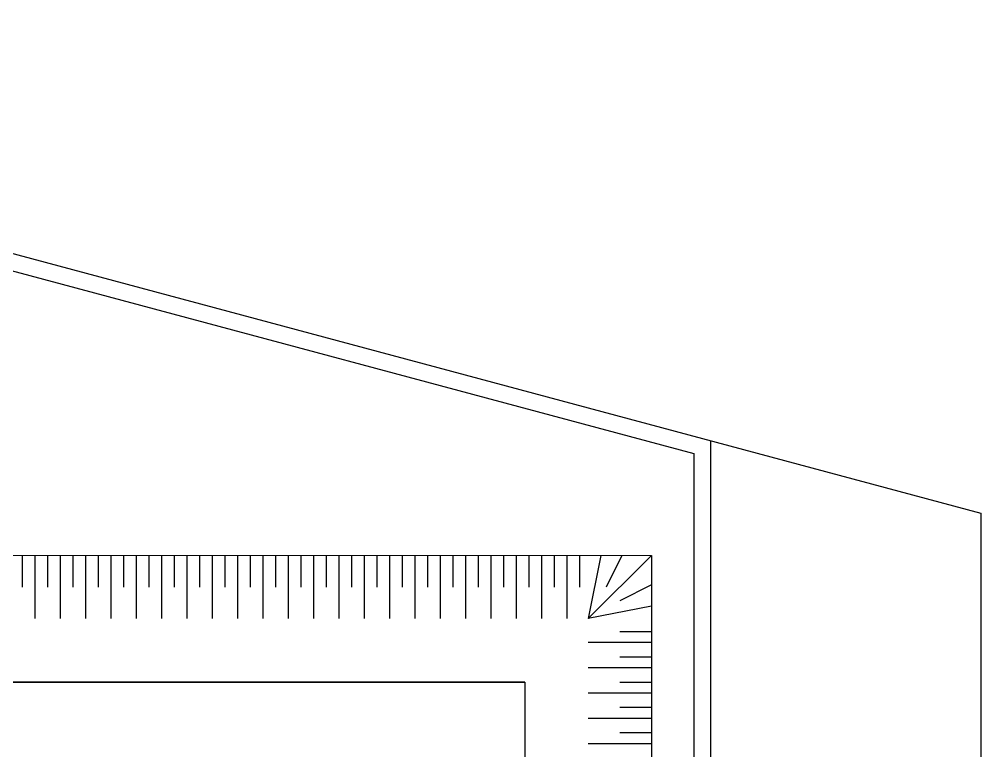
# Model space of a CAD drawing. Header units: millimetres. Extents: x -9869 to 940, y 100 to 694.
# Drawn here: x 600.7 to 716.4, y 384 to 472.1 of the extents above; entities that cross this region are included whole.
import ezdxf

# ---------------------------------------------------------------- set-up
doc = ezdxf.new("R2010")
doc.units = ezdxf.units.MM
for name, color, linetype in [('_incêndio 240', 240, 'Continuous'), ('level 5', 3, 'Continuous'), ('PAREDES', 7, 'Continuous')]:
    doc.layers.add(name, color=color, linetype=linetype)
doc.layers.add('PAREDE', color=7, linetype='Continuous', lineweight=9)

msp = doc.modelspace()

# ---------------------------------------------------------------- linework, layer by layer
at = {"layer": '_incêndio 240'}
for points in [[(661.57, 392.28), (661.57, 319.12), (518.8, 319.12), (518.8, 311.5), (431.41, 311.5), (431.41, 319.12), (229.55, 319.12), (229.55, 314.04), (209.22, 314.04), (209.22, 434.96)], [(209.22, 434.96), (420.74, 434.96), (420.74, 404.48), (509.15, 404.48), (509.15, 407.53), (511.18, 407.53), (511.18, 392.28), (661.57, 392.28)]]:
    msp.add_lwpolyline(points, dxfattribs=at)
at = {"layer": 'level 5'}
for p, q in [((601.11, 403.72), (601.11, 407.53)), ((602.63, 399.91), (602.63, 407.53)), ((604.16, 403.72), (604.16, 407.53)), ((605.68, 399.91), (605.68, 407.53)), ((607.2, 403.72), (607.2, 407.53)), ((608.73, 399.91), (608.73, 407.53)), ((610.25, 403.72), (610.25, 407.53)), ((611.78, 399.91), (611.78, 407.53)), ((613.3, 403.72), (613.3, 407.53)), ((614.83, 399.91), (614.83, 407.53)), ((616.35, 403.72), (616.35, 407.53)), ((617.87, 399.91), (617.87, 407.53)), ((619.4, 403.72), (619.4, 407.53)), ((620.92, 399.91), (620.92, 407.53)), ((622.45, 403.72), (622.45, 407.53)), ((623.97, 399.91), (623.97, 407.53)), ((625.49, 403.72), (625.49, 407.53)), ((627.02, 399.91), (627.02, 407.53)), ((628.54, 403.72), (628.54, 407.53)), ((630.07, 399.91), (630.07, 407.53)), ((631.59, 403.72), (631.59, 407.53)), ((633.12, 399.91), (633.12, 407.53)), ((634.64, 403.72), (634.64, 407.53)), ((636.16, 399.91), (636.16, 407.53)), ((637.69, 403.72), (637.69, 407.53)), ((639.21, 399.91), (639.21, 407.53)), ((640.74, 403.72), (640.74, 407.53)), ((642.26, 399.91), (642.26, 407.53)), ((643.79, 403.72), (643.79, 407.53)), ((645.31, 399.91), (645.31, 407.53)), ((646.83, 403.72), (646.83, 407.53)), ((648.36, 399.91), (648.36, 407.53)), ((649.88, 403.72), (649.88, 407.53)), ((651.41, 399.91), (651.41, 407.53)), ((652.93, 403.72), (652.93, 407.53)), ((654.46, 399.91), (654.46, 407.53)), ((655.98, 403.72), (655.98, 407.53)), ((657.5, 399.91), (657.5, 407.53)), ((659.03, 403.72), (659.03, 407.53)), ((660.55, 399.91), (660.55, 407.53)), ((662.08, 403.72), (662.08, 407.53)), ((663.6, 399.91), (663.6, 407.53)), ((665.12, 403.72), (665.12, 407.53)), ((666.65, 399.91), (666.65, 407.53)), ((668.17, 403.72), (668.17, 407.53)), ((669.19, 399.91), (676.81, 407.53)), ((670.71, 407.53), (669.19, 399.91)), ((673.25, 407.53), (671.35, 403.72)), ((676.81, 403.97), (673, 402.07)), ((676.81, 401.43), (669.19, 399.91)), ((673, 398.38), (676.81, 398.38)), ((669.19, 397.06), (676.81, 397.06)), ((673, 395.33), (676.81, 395.33)), ((669.19, 394.01), (676.81, 394.01)), ((673, 392.28), (676.81, 392.28)), ((669.19, 390.96), (676.81, 390.96)), ((673, 389.24), (676.81, 389.24)), ((669.19, 387.92), (676.81, 387.92)), ((673, 386.19), (676.81, 386.19)), ((669.19, 384.87), (676.81, 384.87))]:
    msp.add_line(p, q, dxfattribs=at)
msp.add_lwpolyline([(676.81, 407.53), (676.81, 303.88), (518.8, 303.88), (518.8, 321.15)], dxfattribs=at)
at = {"layer": 'PAREDE'}
msp.add_line((676.81, 407.53), (509.15, 407.53), dxfattribs=at)
at = {"layer": 'PAREDES'}
for p, q in [((209.22, 546.64), (681.89, 419.78)), ((683.92, 421.34), (683.92, 296.77)), ((681.89, 419.78), (681.89, 298.8)), ((661.57, 392.28), (509.15, 392.28))]:
    msp.add_line(p, q, dxfattribs=at)
msp.add_lwpolyline([(174.53, 296.77), (174.68, 558.02), (716.44, 412.61), (716.44, 296.77)], close=True, dxfattribs=at)

doc.saveas('drawing.dxf')
